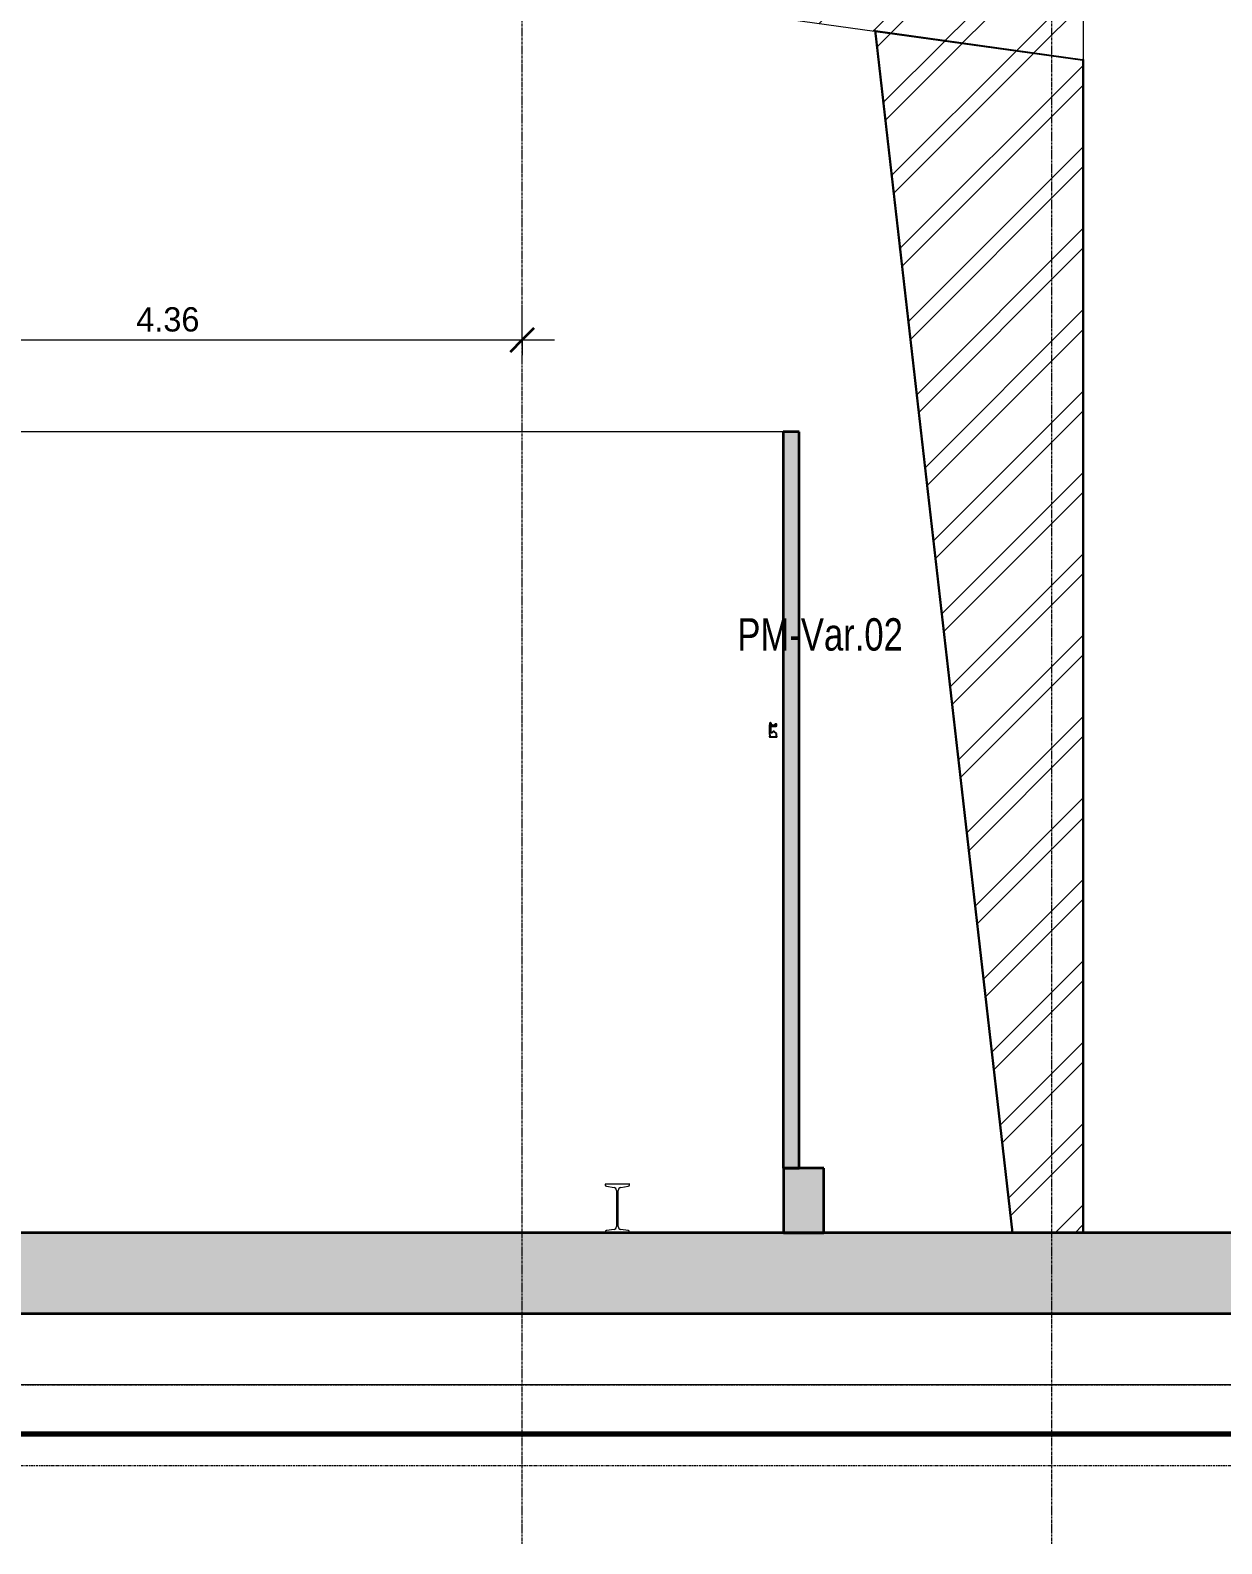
# Model space of a CAD drawing. Header units: centimetres. Extents: x -6646 to 16699, y -115 to 1717.
# Drawn here: x -2853 to -2117, y -98 to 837 of the extents above; entities that cross this region are included whole.
import ezdxf

# ---------------------------------------------------------------- set-up
doc = ezdxf.new("R2010")
doc.units = ezdxf.units.CM
doc.linetypes.add('Centre', pattern=[3.175, 0.635, -0.475, 1.59, -0.475])
doc.linetypes.add('Grid Line', pattern=[2.2225, 1.27, -0.3175, 0.3175, -0.3175])
for name, color, linetype, lineweight in [('A-ANNO-DIMS', 7, 'Continuous', 9), ('A-ANNO-DIMS-100', 7, 'Continuous', 9), ('A-CLNG', 7, 'Continuous', 9), ('A-DOOR', 7, 'Continuous', 9), ('A-FLOR', 7, 'Continuous', 9), ('A-FLOR-LEVL', 7, 'Continuous', 9), ('A-WALL', 7, 'Continuous', 9), ('A-WALL-PATT', 7, 'Continuous', 35), ('C-BLDG-PADS', 7, 'Continuous', 9), ('C-TOPO', 7, 'Continuous', 9), ('S-BEAM', 7, 'Continuous', 9), ('S-COLS', 7, 'Continuous', 9), ('S-COLS-IDEN', 7, 'Continuous', 9), ('S-GRID', 7, 'Continuous', 9)]:
    doc.layers.add(name, color=color, linetype=linetype, lineweight=lineweight)
doc.styles.add('Century Gothic_1', font='GOTHIC.TTF', dxfattribs={"height": 15})
doc.styles.add('Century Gothic_2', font='GOTHIC.TTF', dxfattribs={"width": 0.8, "height": 20})
doc.dimstyles.new('FCA_N_Cotas_E100', dxfattribs={"dimscale": 30.48, "dimtxt": 15.662524, "dimasz": 0.492126, "dimexe": 0.656168, "dimexo": 0.656168, "dimgap": 0.032808, "dimtad": 1, "dimlfac": 0.01, "dimrnd": 0.01, "dimzin": 0, "dimdsep": 46, "dimtxsty": 'Century Gothic_1', "dimblk1": 'OBLIQUE', "dimblk2": 'OBLIQUE', "dimsah": 1, "dimcen": 0.09, "dimdle": 0.656168, "dimadec": 3, "dimazin": 2, "dimtfac": 1, "dimtdec": 4, "dimtix": 1, "dimtmove": 0, "dimatfit": 3, "dimfxl": 1, "dimtvp": 1, "dimtolj": 1, "dimtzin": 0, "dimarcsym": 2})
pattern_1 = [(45, (0, 0), (-25.14472, 25.14472), []), (45, (0, 38.1), (-25.14472, 25.14472), [])]

# ---------------------------------------------------------------- blocks, each defined once
blk = doc.blocks.new('Doors-Door-sets- LAHET-LAH010005 - 2_10 x 3_00-1583839-Elevación Eje 20')
at = {"layer": 'A-DOOR', "color": 254, "lineweight": 25, "true_color": 0xcccccc}
for p, q in [((-2395.67, 408.81), (-2395.94, 407.08)), ((-2395.94, 407.08), (-2395.94, 402.76)), ((-2395.94, 402.76), (-2395.64, 400.86)), ((-2395.22, 408.98), (-2395.48, 408.98)), ((-2395.14, 403.51), (-2395.14, 406.87)), ((-2394.94, 402.46), (-2395.14, 403.51)), ((-2395.02, 408.28), (-2395.02, 408.71)), ((-2394.42, 408.28), (-2395.02, 408.28)), ((-2395.02, 407.48), (-2395.02, 408.08)), ((-2395.02, 408.08), (-2394.42, 408.08)), ((-2391.82, 407.48), (-2395.02, 407.48)), ((-2393.54, 403.66), (-2394.94, 402.46)), ((-2394.93, 407.08), (-2391.68, 407.08)), ((-2394.42, 408.08), (-2394.42, 408.28)), ((-2393.04, 403.66), (-2393.54, 403.66)), ((-2391.64, 402.46), (-2393.04, 403.66)), ((-2391.68, 408.28), (-2392.52, 408.28)), ((-2392.52, 408.28), (-2392.52, 408.08)), ((-2392.52, 408.08), (-2391.82, 408.08)), ((-2391.82, 408.08), (-2391.82, 407.48)), ((-2391.54, 402.46), (-2391.64, 402.46)), ((-2391.54, 407.22), (-2391.54, 408.14)), ((-2391.54, 400.86), (-2391.54, 402.46)), ((-2395.64, 400.86), (-2395.86, 400.65)), ((-2395.79, 400.48), (-2391.4, 400.48)), ((-2391.33, 400.66), (-2391.54, 400.86))]:
    blk.add_line(p, q, dxfattribs=at)
at = {"layer": 'A-DOOR', "color": 254, "true_color": 0xe5e5e5}
for p, q in [((-2394.9, 408.98), (-2395.22, 408.98)), ((-2395.09, 403.51), (-2395.14, 403.51)), ((-2394.97, 408.71), (-2395.02, 408.71)), ((-2394.37, 408.28), (-2394.42, 408.28)), ((-2394.37, 408.08), (-2394.42, 408.08)), ((-2391.36, 408.28), (-2391.68, 408.28)), ((-2391.68, 407.08), (-2391.36, 407.08)), ((-2391.49, 402.46), (-2391.54, 402.46)), ((-2391.4, 400.48), (-2391.08, 400.48))]:
    blk.add_line(p, q, dxfattribs=at)
at = {"layer": 'A-DOOR', "color": 254, "lineweight": 25, "true_color": 0xcccccc, "flags": 128}
blk.add_lwpolyline([(-2395.02, 408.71), (-2395.01, 408.75), (-2395.02, 408.8), (-2395.03, 408.85), (-2395.05, 408.89), (-2395.09, 408.93), (-2395.13, 408.96), (-2395.17, 408.97), (-2395.22, 408.98)], dxfattribs=at)
at = {"layer": 'A-DOOR', "color": 254, "lineweight": 25, "true_color": 0xcccccc}
for centre, radius, start, end in [((-2395.47, 408.78), 0.198, 90.64665, 171.02732), ((-2394.93, 406.87), 0.212, 89.99995, 179.99995), ((-2391.68, 408.14), 0.141, 0.00005, 90.00005), ((-2391.68, 407.22), 0.141, 269.99995, 359.99995), ((-2395.79, 400.58), 0.0991, 133.34675, 270.0001), ((-2391.4, 400.58), 0.103, 269.9999, 46.65325)]:
    blk.add_arc(centre, radius, start, end, dxfattribs=at)
blk = doc.blocks.new('M_S Shapes - 150 x 300-1672278-Elevación Eje 20')
at = {"layer": 'S-BEAM', "color": 254, "true_color": 0xcccccc}
for p, q in [((-2497.36, 124), (-2497.36, 123.57)), ((-2482.36, 124), (-2497.36, 124)), ((-2496.63, 122.7), (-2491.92, 121.92)), ((-2487.81, 121.92), (-2483.1, 122.7)), ((-2482.36, 123.57), (-2482.36, 124)), ((-2482.15, 124), (-2482.36, 124)), ((-2490.45, 120.18), (-2490.45, 97.82)), ((-2489.28, 97.82), (-2489.28, 120.18)), ((-2497.36, 94.43), (-2497.36, 94)), ((-2491.92, 96.08), (-2496.63, 95.3)), ((-2483.1, 95.3), (-2487.81, 96.08)), ((-2482.36, 94), (-2482.36, 94.43))]:
    blk.add_line(p, q, dxfattribs=at)
for centre, major_axis, start_param, end_param in [((-2496.48, 123.57), (0, 0.88), 1.570796, 2.976444), ((-2492.21, 120.18), (0, 1.76), 4.712389, 6.118036), ((-2487.52, 120.18), (0, 1.76), 0.165149, 1.570796), ((-2483.24, 123.57), (0, 0.88), 3.306742, 4.712389), ((-2496.48, 94.43), (0, 0.88), 0.165149, 1.570796), ((-2492.21, 97.82), (0, 1.76), 3.306742, 4.712389), ((-2487.52, 97.82), (0, 1.76), 1.570796, 2.976444), ((-2483.24, 94.43), (0, 0.88), 4.712389, 6.118036)]:
    blk.add_ellipse(centre, major_axis=major_axis, ratio=0.999975, start_param=start_param, end_param=end_param, dxfattribs=at)
blk = doc.blocks.new('PQ_RVR_ARQ-01_ZZ_ZZ_MO_T_A_rvt-1-Elevación Eje 20')
at = {"layer": 'A-WALL-PATT', "lineweight": 9, "true_color": 0xeaeaea}
for points in [[(-2387.52, 134), (-2377.52, 134), (-2377.52, 588.8), (-2387.52, 588.8), (-2387.52, 149.64)], [(-2387.3, 94), (-2362.3, 94), (-2362.3, 134), (-2387.3, 134)]]:
    blk.add_hatch(color=254, dxfattribs=at).paths.add_polyline_path(points)
at = {"layer": 'A-WALL-PATT', "lineweight": 9, "true_color": 0xe5e5e5}
h = blk.add_hatch(dxfattribs=at)
h.set_pattern_fill('FP_5', color=254, style=0, pattern_type=2)
h.set_pattern_definition([(90, (-2377.512, 0), (-0.05369, 3e-18), [])])
h.paths.add_polyline_path([(-2377.52, 134), (-2377.47, 134), (-2377.52, 134.06)])
at = {"layer": 'A-CLNG', "color": 254, "lineweight": 18, "true_color": 0xe5e5e5}
blk.add_line((-2381.59, 588.8), (-5458.89, 588.8), dxfattribs=at)
at = {"layer": 'A-FLOR', "color": 254, "lineweight": 35, "true_color": 0xcccccc}
for p, q in [((-270.77, 94), (-5586.71, 94)), ((-5836.92, 44), (-270.77, 44))]:
    blk.add_line(p, q, dxfattribs=at)
at = {"layer": 'A-WALL', "color": 254, "lineweight": 35, "true_color": 0xcccccc}
for p, q in [((-2387.52, 588.8), (-2387.52, 134)), ((-2377.52, 588.8), (-2387.52, 588.8)), ((-2377.52, 134), (-2377.52, 588.8)), ((-2387.52, 134), (-2377.52, 134)), ((-2377.52, 134), (-2387.3, 134)), ((-2387.3, 134), (-2387.3, 94)), ((-2362.3, 134), (-2377.52, 134)), ((-2362.3, 94), (-2362.3, 134)), ((-2387.3, 94), (-2362.3, 94))]:
    blk.add_line(p, q, dxfattribs=at)
at = {"layer": 'A-WALL', "color": 254, "true_color": 0xcccccc}
blk.add_line((-2377.47, 588.8), (-2377.52, 588.8), dxfattribs=at)
at = {"layer": 'C-BLDG-PADS', "color": 254, "lineweight": 18, "true_color": 0xdadada}
for p, q in [((-270.77, 0), (-5936.92, 0)), ((-5936.92, -30.48), (-270.77, -30.48))]:
    blk.add_line(p, q, dxfattribs=at)
at = {"layer": 'C-TOPO', "color": 254, "lineweight": 70, "true_color": 0xdadada}
blk.add_line((-1974, -30.5), (-5836.92, -30.5), dxfattribs=at)
at = {"layer": 'C-TOPO', "color": 254, "true_color": 0xdadada}
blk.add_line((-5836.92, -30.5), (-1974, -30.5), dxfattribs=at)
at = {"layer": 'A-DOOR', "color": 254, "lineweight": 70, "true_color": 0xdadada}
blk.add_blockref('Doors-Door-sets- LAHET-LAH010005 - 2_10 x 3_00-1583839-Elevación Eje 20', (0, 0), dxfattribs=at)
at = {"layer": 'S-BEAM', "color": 254, "lineweight": 70, "true_color": 0xdadada}
blk.add_blockref('M_S Shapes - 150 x 300-1672278-Elevación Eje 20', (0, 0), dxfattribs=at)
blk = doc.blocks.new('DIMBLOCK25-Elevación Eje 20')
at = {"layer": 'A-ANNO-DIMS-100'}
for p, q in [((-2984.68, 645.64), (-2984.68, 683.81)), ((-2548.66, 645.64), (-2548.66, 665.64)), ((-2984.68, 645.64), (-2528.66, 645.64)), ((-2984.68, 645.64), (-2984.68, 625.64)), ((-2548.66, 645.64), (-2548.66, 636.25))]:
    blk.add_line(p, q, dxfattribs=at)
at = {"layer": 'A-ANNO-DIMS-100', "lineweight": 35}
for p, q in [((-2984.68, 645.64), (-2992.18, 638.14)), ((-2984.68, 645.64), (-2977.18, 653.14)), ((-2548.66, 645.64), (-2556.16, 638.14)), ((-2548.66, 645.64), (-2541.16, 653.14))]:
    blk.add_line(p, q, dxfattribs=at)
at = {"layer": 'A-ANNO-DIMS-100', "color": 0, "insert": (-2787.06, 665.87), "char_height": 15, "width": 48.9267, "attachment_point": 1, "line_spacing_factor": 0.984502, "style": 'Century Gothic_1'}
blk.add_mtext('4.36', dxfattribs=at)
blk = doc.blocks.new('_Oblique')
at = {"color": 0, "linetype": 'ByBlock', "lineweight": -2}
blk.add_line((-0.5, -0.5), (0.5, 0.5), dxfattribs=at)

msp = doc.modelspace()

# ---------------------------------------------------------------- hatches: boundary and pattern name
at = {"layer": 'A-FLOR', "true_color": 0x9a9a9a}
h = msp.add_hatch(color=253, dxfattribs=at)
h.paths.add_polyline_path([(-281.818, 44), (-254.485, 44), (-254.485, 94), (-5883.732, 94), (-5883.732, 44), (-323.258, 44)])
h.paths.add_polyline_path([(-6149.639, 44), (-6149.639, 94), (-6149.791, 94), (-6149.791, 44)])
at = {"layer": 'S-BEAM', "true_color": 0xc0c0c0}
h = msp.add_hatch(dxfattribs=at)
h.set_pattern_fill('FP_6', color=9, style=0, pattern_type=2)
h.set_pattern_definition(pattern_1)
h.paths.add_polyline_path([(-2201.853, 818.936), (-2201.853, 928.4), (-4139.375, 1160.111), (-4139.375, 1090), (-2201.935, 818.947)])
h = msp.add_hatch(dxfattribs=at)
h.set_pattern_fill('FP_7', color=9, style=0, pattern_type=2)
h.set_pattern_definition(pattern_1)
h.paths.add_polyline_path([(-2202.518, 818.441), (-2202.518, 819.029), (-2330.42, 836.922), (-2330.351, 836.325), (-2245.613, 824.47)])
h.paths.add_polyline_path([(-2330.943, 836.408), (-2331.011, 837.005), (-4139.375, 1090), (-4139.375, 1089.412), (-2331.011, 836.417)])
at = {"layer": 'S-COLS', "true_color": 0xc0c0c0}
h = msp.add_hatch(dxfattribs=at)
h.set_pattern_fill('FP_7', color=9, style=0, pattern_type=2)
h.set_pattern_definition(pattern_1)
h.paths.add_polyline_path([(-2245.613, 94), (-2330.42, 836.922), (-2331.011, 837.005), (-2246.195, 94)])
h = msp.add_hatch(dxfattribs=at)
h.set_pattern_fill('FP_7', color=9, style=0, pattern_type=2)
h.set_pattern_definition(pattern_1)
h.paths.add_polyline_path([(-2245.613, 94), (-2202.518, 94), (-2202.518, 818.441), (-2330.351, 836.325), (-2274.762, 349.35)])
h = msp.add_hatch(dxfattribs=at)
h.set_pattern_fill('FP_7', color=9, style=0, pattern_type=2)
h.set_pattern_definition(pattern_1)
h.paths.add_polyline_path([(-2202.518, 94), (-2201.935, 94), (-2201.935, 818.947), (-2202.518, 819.029), (-2202.518, 349.35)])

# ---------------------------------------------------------------- linework, layer by layer
at = {"layer": 'A-FLOR', "color": 8, "true_color": 0x808080}
for p, q in [((-2246.195, 94), (-5883.732, 94)), ((-325.495, 94), (-2201.935, 94)), ((-5836.919, 44), (-254.485, 44))]:
    msp.add_line(p, q, dxfattribs=at)
at = {"layer": 'A-FLOR-LEVL', "color": 253, "linetype": 'Centre', "true_color": 0xaaaaaa}
for p, q in [((-6405.624, 94), (553.949, 94)), ((-6405.624, 0), (553.949, 0)), ((553.949, -50), (-6405.624, -50))]:
    msp.add_line(p, q, dxfattribs=at)
at = {"layer": 'S-BEAM'}
for p, q in [((-4139.375, 1089.412), (-2330.943, 836.408)), ((-2201.853, 818.936), (-2201.853, 853.31)), ((-2330.42, 836.922), (-2202.518, 819.029)), ((-2330.351, 836.325), (-2202.518, 818.441)), ((-2201.853, 818.348), (-2201.853, 818.936))]:
    msp.add_line(p, q, dxfattribs=at)
at = {"layer": 'S-COLS'}
for p, q in [((-2331.011, 837.005), (-2246.195, 94)), ((-2330.42, 836.922), (-2331.011, 837.005)), ((-2330.42, 836.922), (-2245.613, 94)), ((-2202.518, 819.029), (-2202.518, 94)), ((-2201.935, 818.947), (-2202.518, 819.029)), ((-2201.935, 818.947), (-2201.935, 94)), ((-2245.613, 94), (-2246.195, 94)), ((-2202.518, 94), (-2245.613, 94)), ((-2201.935, 94), (-2202.518, 94))]:
    msp.add_line(p, q, dxfattribs=at)
at = {"layer": 'S-GRID', "color": 253, "linetype": 'Grid Line', "true_color": 0xaaaaaa}
for p, q in [((-2548.662, -98.157), (-2548.662, 1613.986)), ((-2221.376, -98.157), (-2221.376, 1613.986))]:
    msp.add_line(p, q, dxfattribs=at)

# ---------------------------------------------------------------- block references
at = {"lineweight": 5}
msp.add_blockref('PQ_RVR_ARQ-01_ZZ_ZZ_MO_T_A_rvt-1-Elevación Eje 20', (0, 0), dxfattribs=at)

# ---------------------------------------------------------------- texts
at = {"layer": 'S-COLS-IDEN', "insert": (-2415.728, 473.708), "char_height": 20, "width": 134.6835, "attachment_point": 1, "style": 'Century Gothic_2'}
msp.add_mtext('PM-Var.02', dxfattribs=at)

# ---------------------------------------------------------------- dimensions: what is measured, and where the dimension line sits
at = {"layer": 'A-ANNO-DIMS'}
dim = msp.add_linear_dim(base=(-2548.662, 645.642), p1=(-2984.676, 703.807), p2=(-2548.662, 656.249), dimstyle='FCA_N_Cotas_E100', override={"dimpost": '<>', "dimfxl": 438.599741}, dxfattribs=at)
dim.commit()
dim.dimension.update_dxf_attribs({"geometry": 'DIMBLOCK25-Elevación Eje 20', "text_midpoint": (-2766.669, 654.52)})

doc.saveas('drawing.dxf')
